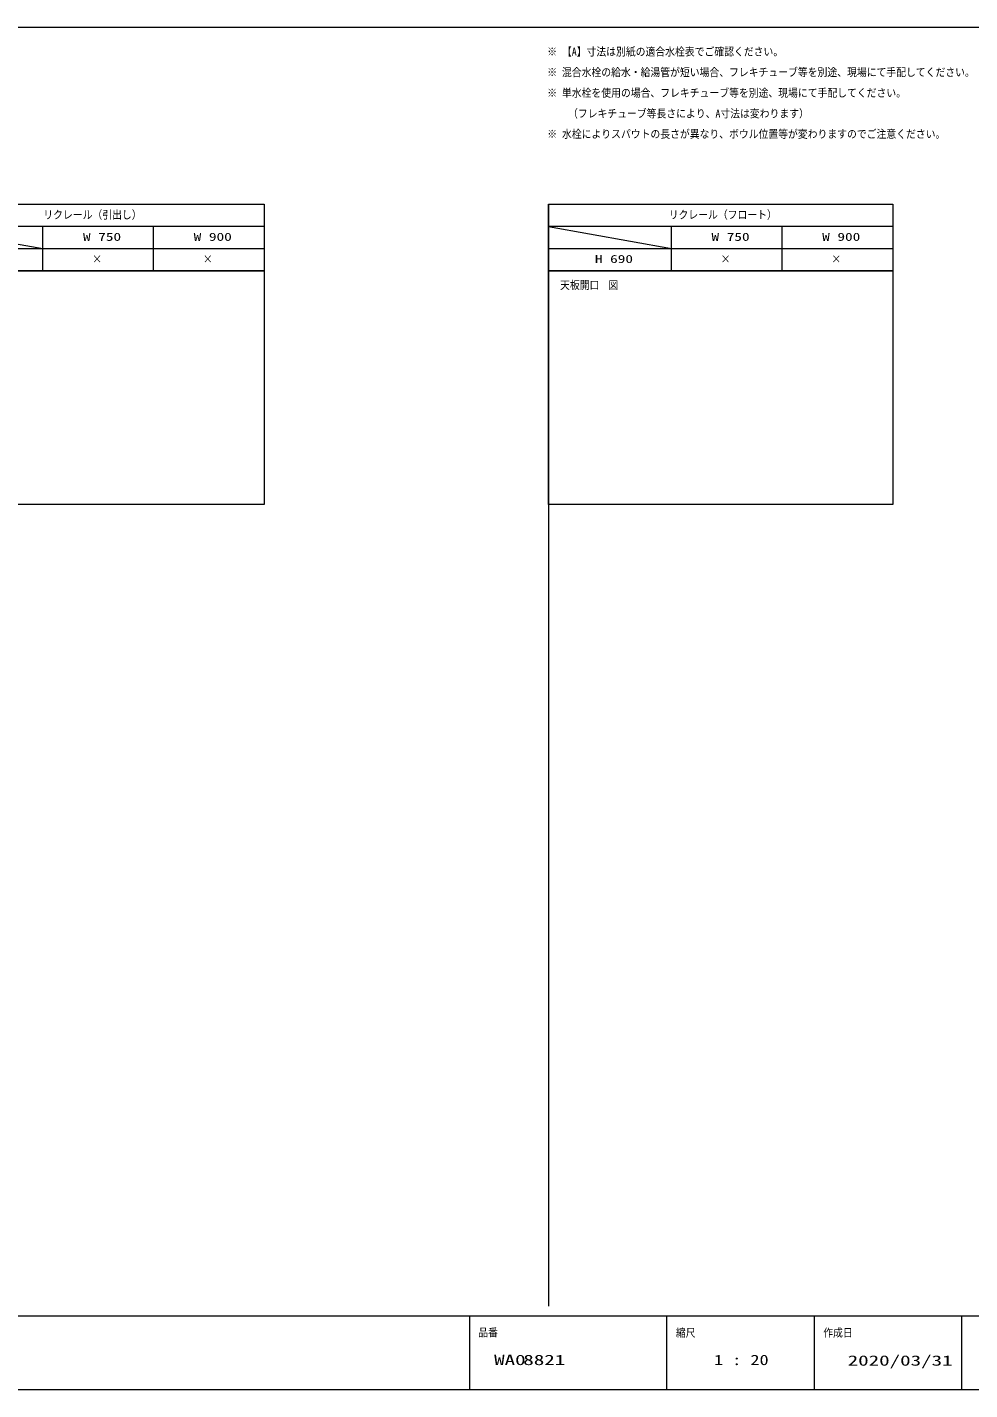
# Model space of a CAD drawing. Units: millimetres, scale not verified. Extents: x -6062 to 6062, y -3045 to 3045.
# Drawn here: x -2486 to 1345, y -2770 to 2770 of the extents above; entities that cross this region are included whole.
import ezdxf
from ezdxf.enums import TextEntityAlignment as Align

# ---------------------------------------------------------------- set-up
doc = ezdxf.new("R2010")
doc.units = ezdxf.units.MM
doc.header["$LTSCALE"] = 20
doc.layers.add('0-0_1図面枠', color=7, linetype='Continuous', lineweight=9)
doc.styles.add('ＭＳ ゴシック', font='')
doc.styles.get('ＭＳ ゴシック').set_extended_font_data('MS Gothic')

# ---------------------------------------------------------------- blocks, each defined once
blk = doc.blocks.new('グループ-2')
at = {"layer": '0-0_1図面枠'}
for p, q in [((-80000, -49400), (80000, -49400)), ((22000, -49400), (22000, -55400)), ((38000, -49400), (38000, -55400)), ((50000, -49400), (50000, -55400)), ((62000, -49400), (62000, -55400))]:
    blk.add_line(p, q, dxfattribs=at)
blk.add_lwpolyline([(-80000, 55400), (80000, 55400), (80000, -55400), (-80000, -55400)], close=True, dxfattribs=at)
blk = doc.blocks.new('図面枠')
at = {"layer": '0-0_1図面枠'}
blk.add_blockref('グループ-2', (0, 0), dxfattribs=at)
at = {"layer": '0-0_1図面枠', "style": 'ＭＳ ゴシック'}
for s, height, width, p in [('品番', 650.9, 0.9, (22696.5, -51268.3)), ('縮尺', 650.9, 0.9, (38765.5, -51291.3)), ('作成日', 650.9, 0.9, (50749.9, -51287.2)), ('1 : 20', 836.9, 1.3, (41866.9, -53644.8))]:
    blk.add_text(s, height=height, dxfattribs=dict(at, width=width)).set_placement(p, align=Align.BOTTOM_LEFT)
blk = doc.blocks.new('グループ-4')
at = {"layer": '0-0_1図面枠'}
for p, q in [((-78800, 41000), (-78800, -48600)), ((-22700, 41000), (-22700, -48600)), ((28400, 41000), (28400, -48600)), ((-50800, 39200), (-78800, 39200)), ((-78800, 39200), (-68800, 37400)), ((-68800, 35600), (-68800, 39200)), ((-59800, 35600), (-59800, 39200)), ((5300, 39200), (-22700, 39200)), ((-22700, 39200), (-12700, 37400)), ((-12700, 35600), (-12700, 39200)), ((-3700, 35600), (-3700, 39200)), ((56400, 39200), (28400, 39200)), ((28400, 39200), (38400, 37400)), ((38400, 35600), (38400, 39200)), ((47400, 35600), (47400, 39200)), ((-78800, 37400), (-50800, 37400)), ((-22700, 37400), (5300, 37400)), ((28400, 37400), (56400, 37400))]:
    blk.add_line(p, q, dxfattribs=at)
for points in [[(-78800, 41000), (-50800, 41000), (-50800, 35600), (-78800, 35600)], [(-22700, 41000), (5300, 41000), (5300, 35600), (-22700, 35600)], [(28400, 41000), (56400, 41000), (56400, 35600), (28400, 35600)], [(-78800, 35600), (-50800, 35600), (-50800, 16600), (-78800, 16600)], [(-22700, 35600), (5300, 35600), (5300, 16600), (-22700, 16600)], [(28400, 35600), (56400, 35600), (56400, 16600), (28400, 16600)]]:
    blk.add_lwpolyline(points, close=True, dxfattribs=at)

msp = doc.modelspace()

# ---------------------------------------------------------------- block references
at = {"layer": '0-0_1図面枠', "xscale": 0.05, "yscale": 0.05}
for name in ['図面枠', 'グループ-4']:
    msp.add_blockref(name, (-1787.5, 0), dxfattribs=at)

# ---------------------------------------------------------------- texts
at = {"layer": '0-0_1図面枠', "style": 'ＭＳ ゴシック'}
for s, height, width, p in [('※ 【A】寸法は別紙の適合水栓表でご確認ください。', 32.55, 0.9, (-372.1, 2644.66)), ('※ 混合水栓の給水・給湯管が短い場合、フレキチューブ等を別途、現場にて手配してください。', 32.55, 0.9, (-372.1, 2560.96)), ('※ 単水栓を使用の場合、フレキチューブ等を別途、現場にて手配してください。', 32.55, 0.9, (-372.1, 2477.03)), ('\u3000\u3000（フレキチューブ等長さにより、A寸法は変わります）', 32.55, 0.9, (-367.5, 2393.1)), ('※ 水栓によりスパウトの長さが異なり、ボウル位置等が変わりますのでご注意ください。', 32.55, 0.9, (-372.1, 2309.78)), ('リクレール（引出し）', 32.55, 0.9, (-2420.67, 1981.44)), ('リクレール（フロート）', 32.55, 0.9, (121.75, 1981.54)), ('W 750', 32.55, 1.4, (-2259.45, 1891.74)), ('W 900', 32.55, 1.4, (-1809.45, 1891.74)), ('W 750', 32.55, 1.4, (295.55, 1891.74)), ('W 900', 32.55, 1.4, (745.55, 1891.74)), ('×', 32.55, 0.9, (-2221.99, 1801.83)), ('×', 32.55, 0.9, (-1771.99, 1801.83)), ('H 690', 32.55, 1.4, (-178.49, 1801.74)), ('×', 32.55, 0.9, (333.01, 1801.83)), ('×', 32.55, 0.9, (783.01, 1801.83)), ('天板開口', 32.55, 0.9, (-320, 1695.64)), ('図', 32.55, 0.9, (-123.27, 1695.64)), ('WA0', 41.79, 1.5, (-587.98, -2682.24)), ('8821', 41.79, 1.5, (-469.42, -2682.24)), ('2020/03/31', 41.79, 1.5, (849.28, -2684.72))]:
    msp.add_text(s, height=height, dxfattribs=dict(at, width=width)).set_placement(p, align=Align.BOTTOM_LEFT)

doc.saveas('drawing.dxf')
